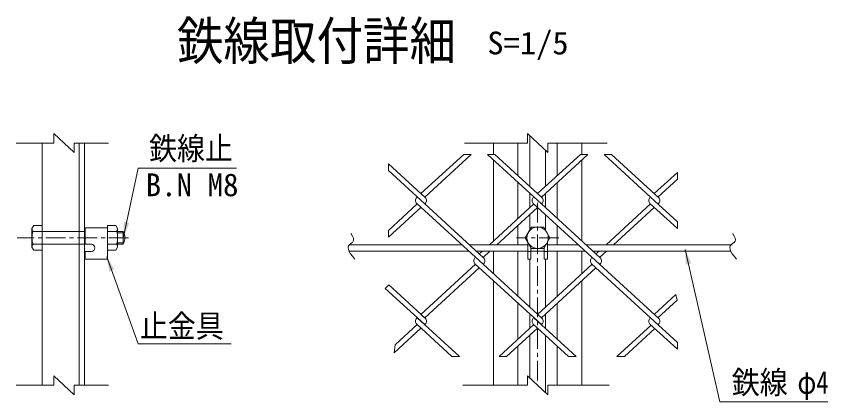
# Model space of a CAD drawing. Units: millimetres, scale not verified, with parts at other scales. Extents: x -4455 to 4455, y -3150 to 3150.
# Drawn here: x 1440 to 2985, y 844 to 1577 of the extents above; entities that cross this region are included whole.
import ezdxf
from ezdxf.enums import TextEntityAlignment as Align

# ---------------------------------------------------------------- set-up
doc = ezdxf.new("R2010")
doc.units = ezdxf.units.MM
doc.header["$LTSCALE"] = 30
doc.linetypes.add('DASHED', pattern=[7.5, 6, -1.5])
doc.linetypes.add('USER1', pattern=[2, 1.25, -0.25, 0.25, -0.25])
doc.layers.add('0-1_7詳細', color=7, linetype='Continuous', lineweight=18)
doc.styles.add('ＭＳ ゴシック', font='')
doc.styles.get('ＭＳ ゴシック').set_extended_font_data('MS Gothic')

msp = doc.modelspace()

# ---------------------------------------------------------------- linework, layer by layer
at = {"layer": '0-1_7詳細', "color": 4}
for p, q in [((1511.74, 1335.54), (1511.74, 1353.54)), ((1550.51, 1317.54), (1511.74, 1353.54)), ((2452.08, 1317.54), (2413.31, 1353.54)), ((2413.31, 1335.54), (2413.31, 1353.54)), ((1511.74, 1335.54), (1440.17, 1335.54)), ((1550.51, 1335.54), (1615.78, 1335.54)), ((1550.51, 1335.54), (1550.51, 1317.54)), ((2413.31, 1335.54), (2293.73, 1335.54)), ((2452.08, 1335.54), (2565.25, 1335.54)), ((2452.08, 1335.54), (2452.08, 1317.54)), ((1550.51, 857.04), (1511.74, 893.04)), ((1511.74, 875.04), (1511.74, 893.04)), ((2452.08, 857.04), (2413.31, 893.04)), ((2413.31, 875.04), (2413.31, 893.04)), ((1511.74, 875.04), (1440.17, 875.04)), ((1550.51, 875.04), (1615.78, 875.04)), ((1550.51, 875.04), (1550.51, 857.04)), ((2413.31, 875.04), (2290.5, 875.04)), ((2452.08, 875.04), (2452.08, 857.04)), ((2452.08, 875.04), (2568.9, 875.04))]:
    msp.add_line(p, q, dxfattribs=at)
at = {"layer": '0-1_7詳細', "lineweight": 9}
for p, q in [((2417.7, 1349.47), (2417.7, 1253.12)), ((1489.34, 1335.54), (1489.34, 875.04)), ((1559.84, 1335.54), (1559.84, 875.04)), ((1570.34, 1335.54), (1570.34, 875.04)), ((2348.7, 1335.54), (2348.7, 1313.93)), ((2395.2, 1335.54), (2395.2, 1273.74)), ((2470.2, 1335.54), (2470.2, 1273.74)), ((2516.7, 1335.54), (2516.7, 1313.93)), ((2447.7, 1321.61), (2447.7, 1253.12)), ((2348.7, 1303.33), (2348.7, 1149.38)), ((2516.7, 1303.33), (2516.7, 1149.38)), ((2395.2, 1260.72), (2395.2, 1191.99)), ((2470.2, 1260.72), (2470.2, 1191.99)), ((2417.7, 1240.1), (2417.7, 1212.61)), ((2447.7, 1240.1), (2447.7, 1212.61)), ((2425.59, 1232.86), (2424.52, 1231.88)), ((2425.59, 1232.86), (2424.52, 1231.88)), ((2417.7, 1199.59), (2417.7, 1170.32)), ((2447.7, 1199.59), (2447.7, 1170.32)), ((1470.14, 1173.33), (1473.46, 1179.09)), ((1473.46, 1179.09), (1489.34, 1179.09)), ((1489.34, 1132.05), (1489.34, 1179.09)), ((1571.36, 1174.53), (1571.36, 1143.03)), ((1571.36, 1174.53), (1613.96, 1174.53)), ((1613.96, 1132.05), (1613.96, 1179.09)), ((1629.83, 1179.09), (1613.96, 1179.09)), ((1613.96, 1174.53), (1613.96, 1114.53)), ((1633.16, 1173.33), (1629.83, 1179.09)), ((2395.2, 1178.97), (2395.2, 1142.21)), ((2470.2, 1178.97), (2470.2, 1142.21)), ((1470.14, 1137.81), (1470.14, 1173.33)), ((1472.2, 1167.57), (1489.34, 1167.57)), ((1631.1, 1167.57), (1613.96, 1167.57)), ((1633.16, 1137.81), (1633.16, 1173.33)), ((1633.16, 1167.57), (1643.82, 1167.57)), ((1643.82, 1143.57), (1643.82, 1167.57)), ((1472.2, 1143.57), (1489.34, 1143.57)), ((1631.1, 1143.57), (1613.96, 1143.57)), ((1633.16, 1143.57), (1643.82, 1143.57)), ((2413.95, 1147.31), (2413.95, 1114.53)), ((2451.45, 1147.31), (2451.45, 1114.53)), ((1470.14, 1137.81), (1473.46, 1132.05)), ((1473.46, 1132.05), (1489.34, 1132.05)), ((1571.36, 1143.03), (1583.21, 1143.03)), ((1571.36, 1129.53), (1571.36, 1114.53)), ((1571.36, 1129.53), (1583.21, 1129.53)), ((2073.65, 1130.21), (2301.38, 1130.21)), ((2074.38, 1142.21), (2288.28, 1142.21)), ((2302.49, 1142.21), (2413.95, 1142.21)), ((2315.59, 1130.21), (2413.95, 1130.21)), ((2348.7, 1130.21), (2348.7, 1086.85)), ((2395.2, 1130.21), (2395.2, 1044.24)), ((2416.42, 1143.03), (2413.95, 1143.03)), ((2419.95, 1129.53), (2413.95, 1129.53)), ((2419.95, 1136.91), (2419.95, 1114.53)), ((2419.95, 1130.21), (2445.45, 1130.21)), ((2445.45, 1129.53), (2451.45, 1129.53)), ((2448.98, 1143.03), (2451.45, 1143.03)), ((2451.45, 1142.21), (2510.31, 1142.21)), ((2451.45, 1130.21), (2523.41, 1130.21)), ((2470.2, 1130.21), (2470.2, 1044.24)), ((2516.7, 1130.21), (2516.7, 1086.85)), ((2524.52, 1142.21), (2801.04, 1142.21)), ((2537.61, 1130.21), (2800.31, 1130.21)), ((1570.34, 1007.21), (1570.34, 1127.21)), ((1571.36, 1114.53), (1613.96, 1114.53)), ((2419.95, 1114.53), (2413.95, 1114.53)), ((2417.7, 1114.53), (2417.7, 1023.63)), ((2447.7, 1114.53), (2447.7, 1023.63)), ((2348.7, 1073.83), (2348.7, 875.04)), ((2516.7, 1073.83), (2516.7, 875.04)), ((2395.2, 1031.22), (2395.2, 962.5)), ((2470.2, 1031.22), (2470.2, 962.5)), ((2417.7, 1010.61), (2417.7, 983.12)), ((2447.7, 1010.61), (2447.7, 983.12)), ((2417.7, 970.1), (2417.7, 888.97)), ((2447.7, 970.1), (2447.7, 861.11)), ((2395.2, 949.48), (2395.2, 875.04)), ((2470.2, 949.48), (2470.2, 875.04))]:
    msp.add_line(p, q, dxfattribs=at)
at = {"layer": '0-1_7詳細', "color": 3}
for p, q in [((2292.04, 1313.93), (2210.67, 1239.37)), ((2306.25, 1313.93), (2217.77, 1232.86)), ((2306.25, 1313.93), (2292.04, 1313.93)), ((2439.8, 1219.84), (2337.12, 1313.93)), ((2351.33, 1313.93), (2337.12, 1313.93)), ((2440.87, 1231.88), (2351.33, 1313.93)), ((2514.06, 1313.93), (2432.7, 1239.37)), ((2528.27, 1313.93), (2439.8, 1232.86)), ((2528.27, 1313.93), (2514.06, 1313.93)), ((2662.9, 1218.86), (2559.15, 1313.93)), ((2573.36, 1313.93), (2559.15, 1313.93)), ((2663.97, 1230.9), (2573.36, 1313.93)), ((2218.84, 1231.88), (2148.56, 1296.29)), ((2148.56, 1296.29), (2148.56, 1283.27)), ((2217.77, 1219.84), (2148.56, 1283.27)), ((2698.9, 1279.85), (2654.73, 1239.37)), ((2698.9, 1266.83), (2661.83, 1232.86)), ((2698.9, 1266.83), (2698.9, 1279.85)), ((2440.87, 1231.88), (2432.7, 1239.37)), ((2203.56, 1232.86), (2202.49, 1231.88)), ((2203.56, 1232.86), (2202.49, 1231.88)), ((2203.56, 1232.86), (2202.49, 1231.88)), ((2203.56, 1232.86), (2202.49, 1231.88)), ((2328.79, 1105.1), (2202.49, 1220.83)), ((2218.84, 1220.82), (2217.77, 1219.84)), ((2550.82, 1105.1), (2424.52, 1220.82)), ((2440.87, 1220.82), (2439.8, 1219.84)), ((2647.62, 1232.86), (2646.55, 1231.88)), ((2647.62, 1232.86), (2646.55, 1231.88)), ((2698.9, 1172.86), (2646.55, 1220.83)), ((2662.9, 1220.82), (2661.83, 1219.84)), ((2203.56, 1219.84), (2148.56, 1169.44)), ((2210.67, 1213.33), (2148.56, 1156.42)), ((2329.86, 1117.14), (2217.77, 1219.84)), ((2425.59, 1219.84), (2340.87, 1142.21)), ((2432.7, 1213.33), (2355.08, 1142.21)), ((2551.89, 1117.14), (2439.8, 1219.84)), ((2647.62, 1219.84), (2562.9, 1142.21)), ((2654.73, 1213.33), (2577.11, 1142.21)), ((2698.9, 1185.88), (2662.9, 1218.86)), ((2698.9, 1172.86), (2698.9, 1185.88)), ((2148.56, 1169.44), (2148.56, 1156.42)), ((2327.78, 1130.21), (2321.68, 1124.63)), ((2341.99, 1130.21), (2328.79, 1118.12)), ((2549.81, 1130.21), (2543.71, 1124.63)), ((2564.02, 1130.21), (2550.82, 1118.12)), ((2314.58, 1118.12), (2313.51, 1117.14)), ((2314.58, 1118.12), (2313.51, 1117.14)), ((2329.86, 1117.14), (2321.68, 1124.63)), ((2536.61, 1118.12), (2535.54, 1117.14)), ((2536.61, 1118.12), (2535.54, 1117.14)), ((2314.58, 1105.1), (2210.67, 1009.88)), ((2321.68, 1098.59), (2217.77, 1003.37)), ((2439.8, 990.35), (2313.51, 1106.08)), ((2329.86, 1106.08), (2328.79, 1105.1)), ((2440.87, 1002.39), (2328.79, 1105.1)), ((2536.61, 1105.1), (2432.7, 1009.88)), ((2543.71, 1098.59), (2439.8, 1003.37)), ((2662.9, 989.37), (2535.53, 1106.08)), ((2551.89, 1106.08), (2550.82, 1105.1)), ((2663.97, 1001.41), (2550.82, 1105.1)), ((2149.32, 1066.09), (2142.79, 1059.06)), ((2218.84, 1002.39), (2149.32, 1066.09)), ((2217.77, 990.35), (2142.79, 1059.06)), ((2695.74, 1047.46), (2654.73, 1009.88)), ((2698.48, 1036.96), (2661.83, 1003.37)), ((2695.74, 1047.46), (2698.48, 1036.96)), ((2218.84, 1002.39), (2210.67, 1009.88)), ((2203.56, 1003.37), (2202.49, 1002.39)), ((2203.56, 1003.37), (2202.49, 1002.39)), ((2269.59, 929.85), (2202.49, 991.33)), ((2283.8, 929.85), (2203.56, 1003.37)), ((2218.84, 991.33), (2217.77, 990.35)), ((2425.59, 990.35), (2359.57, 929.85)), ((2425.59, 1003.37), (2424.52, 1002.39)), ((2425.59, 1003.37), (2424.52, 1002.39)), ((2491.61, 929.85), (2424.52, 991.33)), ((2505.82, 929.85), (2425.59, 1003.37)), ((2440.87, 991.33), (2439.8, 990.35)), ((2648.69, 989.37), (2583.74, 929.85)), ((2647.62, 1003.37), (2646.55, 1002.39)), ((2647.62, 1003.37), (2646.55, 1002.39)), ((2654.73, 983.84), (2646.55, 991.33)), ((2698.82, 943.43), (2646.55, 991.33)), ((2699.04, 956.25), (2647.62, 1003.37)), ((2662.9, 991.33), (2661.83, 990.35)), ((2662.9, 991.33), (2661.83, 990.35)), ((2210.67, 983.84), (2159.32, 936.78)), ((2432.7, 983.84), (2373.78, 929.85)), ((2655.8, 982.86), (2597.95, 929.85)), ((2699.04, 956.25), (2698.82, 943.43)), ((2283.8, 929.85), (2269.59, 929.85)), ((2373.78, 929.85), (2359.57, 929.85)), ((2505.82, 929.85), (2491.61, 929.85)), ((2597.95, 929.85), (2583.74, 929.85))]:
    msp.add_line(p, q, dxfattribs=at)
at = {"layer": '0-1_7詳細', "color": 1, "linetype": 'USER1'}
for p, q in [((2432.7, 1221.72), (2432.7, 875.04)), ((1654.21, 1155.57), (1441.72, 1155.57)), ((2472.99, 1155.57), (2392.35, 1155.57))]:
    msp.add_line(p, q, dxfattribs=at)
at = {"layer": '0-1_7詳細', "color": 3, "linetype": 'DASHED'}
for p, q in [((1489.34, 1167.57), (1571.36, 1167.57)), ((1489.34, 1143.57), (1571.36, 1143.57))]:
    msp.add_line(p, q, dxfattribs=at)
at = {"layer": '0-1_7詳細', "color": 1}
for p, q in [((1633.16, 1165.17), (1645.03, 1165.17)), ((1633.16, 1145.97), (1645.03, 1145.97))]:
    msp.add_line(p, q, dxfattribs=at)
for points in [[(1859.78, 1287.53), (1672.59, 1287.53), (1644.25, 1157.52)], [(2984.97, 843.73), (2779.47, 843.73), (2713.76, 1132.98)], [(1849.54, 954.03), (1672.59, 954.03), (1612.37, 1119.55)]]:
    msp.add_lwpolyline(points, dxfattribs=at)
at = {"layer": '0-1_7詳細', "color": 3}
msp.add_lwpolyline([(2409.18, 1155.57), (2420.94, 1175.94), (2444.46, 1175.94), (2456.22, 1155.57), (2444.46, 1135.2), (2420.94, 1135.2)], close=True, dxfattribs=at)
at = {"layer": '0-1_7詳細', "color": 4}
for points in [[(2077.45, 1163.31), (2077.76, 1162.92), (2080.42, 1158.72), (2081.99, 1154.96), (2082.46, 1151.65), (2081.83, 1148.77), (2080.11, 1146.34), (2077.3, 1144.35), (2074.47, 1142.34), (2072.71, 1139.86), (2072.03, 1136.91), (2072.43, 1133.47), (2073.89, 1129.57), (2076.43, 1125.18), (2080.05, 1120.33), (2084.73, 1114.99)], [(2804.11, 1163.31), (2804.43, 1162.92), (2807.09, 1158.72), (2808.65, 1154.96), (2809.12, 1151.65), (2808.5, 1148.77), (2806.78, 1146.34), (2803.96, 1144.35), (2801.13, 1142.34), (2799.38, 1139.86), (2798.7, 1136.91), (2799.09, 1133.47), (2800.56, 1129.57), (2803.1, 1125.18), (2806.71, 1120.33), (2811.4, 1114.99)]]:
    msp.add_lwpolyline(points, dxfattribs=at)
at = {"layer": '0-1_7詳細', "lineweight": 9}
for points in [[(1633.16, 1137.81), (1629.83, 1132.05), (1613.96, 1132.05)], [(2445.45, 1136.91), (2445.45, 1114.53), (2451.45, 1114.53)]]:
    msp.add_lwpolyline(points, dxfattribs=at)
at = {"layer": '0-1_7詳細', "color": 3}
msp.add_lwpolyline([(2203.56, 990.35), (2161.35, 951.67), (2159.32, 936.78)], dxfattribs=at)
msp.add_circle((2432.7, 1155.57), 20.4, dxfattribs=at)
for centre, start, end in [((2207.56, 1226.35), 132.5, 227.5), ((2213.78, 1226.35), 312.5, 47.5), ((2429.59, 1226.35), 132.5, 227.5), ((2435.81, 1226.35), 312.5, 47.5), ((2651.62, 1226.35), 132.5, 227.5), ((2657.83, 1226.35), 312.5, 47.5), ((2318.57, 1111.61), 132.5, 227.5), ((2324.79, 1111.61), 312.5, 47.5), ((2540.6, 1111.61), 132.5, 227.5), ((2546.82, 1111.61), 312.5, 47.5), ((2207.56, 996.86), 132.5, 227.5), ((2213.78, 996.86), 312.5, 47.5), ((2429.59, 996.86), 132.5, 227.5), ((2435.81, 996.86), 312.5, 47.5), ((2651.62, 996.86), 132.5, 227.5), ((2657.83, 996.86), 312.5, 47.5)]:
    msp.add_arc(centre, 7.5, start, end, dxfattribs=at)
at = {"layer": '0-1_7詳細', "lineweight": 9}
for centre, radius, start, end in [((1479.23, 1173.33), 9.09, 180, 219.3382), ((1506.14, 1155.57), 36, 160.52878, 199.47122), ((1624.07, 1173.33), 9.09, 320.6618, 0), ((1597.16, 1155.57), 36, 340.52878, 19.47122), ((1623.04, 1155.57), 24, 330, 30), ((1479.23, 1137.81), 9.09, 140.6618, 180), ((1624.07, 1137.81), 9.09, 0, 39.3382), ((1583.21, 1136.28), 6.75, 270, 90)]:
    msp.add_arc(centre, radius, start, end, dxfattribs=at)
at = {"layer": '0-1_7詳細', "color": 1}
for points in [[(1643.82, 1155.57), (1645.12, 1185.99), (1655.3, 1183.77)], [(2713.32, 1134.93), (2725.04, 1106.83), (2714.88, 1104.52)], [(1611.69, 1121.43), (1626.84, 1095.01), (1617.05, 1091.45)]]:
    msp.add_solid(points, dxfattribs=at)

# ---------------------------------------------------------------- texts
at = {"layer": '0-1_7詳細', "style": 'ＭＳ ゴシック', "width": 0.9}
msp.add_text('鉄線取付詳細', height=72.14, dxfattribs=at).set_placement((1746.08, 1472.14), align=Align.BOTTOM_LEFT)
at = {"layer": '0-1_7詳細', "color": 3, "style": 'ＭＳ ゴシック'}
for s, width, p in [('S=1/5', 1.05, (2336.95, 1491.12)), ('鉄線止', 0.9, (1693.06, 1290.73)), ('止金具', 0.9, (1675.62, 953.09)), ('鉄線', 0.9, (2802.3, 845.91)), ('φ4', 0.8, (2927.39, 845.91))]:
    msp.add_text(s, height=43.33, dxfattribs=dict(at, width=width)).set_placement(p, align=Align.BOTTOM_LEFT)
msp.add_text('B.N M8', height=43.33, dxfattribs=at).set_placement((1686.5, 1221.52), align=Align.BOTTOM_LEFT)

doc.saveas('drawing.dxf')
